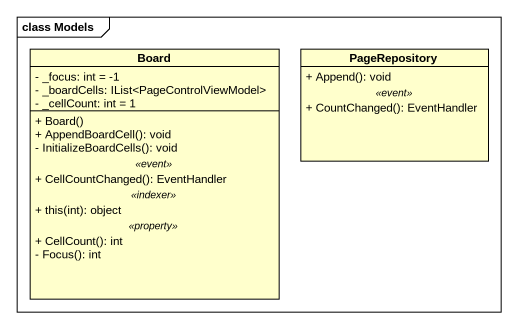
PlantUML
@startuml
mainframe class Models
hide circle
hide empty members
skinparam classAttributeIconSize 0
class Board {
  - _focus: int = -1
  - _boardCells: IList<PageControlViewModel>
  - _cellCount: int = 1
  --
  + Board()
  + AppendBoardCell(): void
  - InitializeBoardCells(): void
  .. <<event>> ..
  + CellCountChanged(): EventHandler
  .. <<indexer>> ..
  + this(int): object
  .. <<property>> ..
  + CellCount(): int
  - Focus(): int
}
class PageRepository {
  + Append(): void
  .. <<event>> ..
  + CountChanged(): EventHandler
}
@enduml
